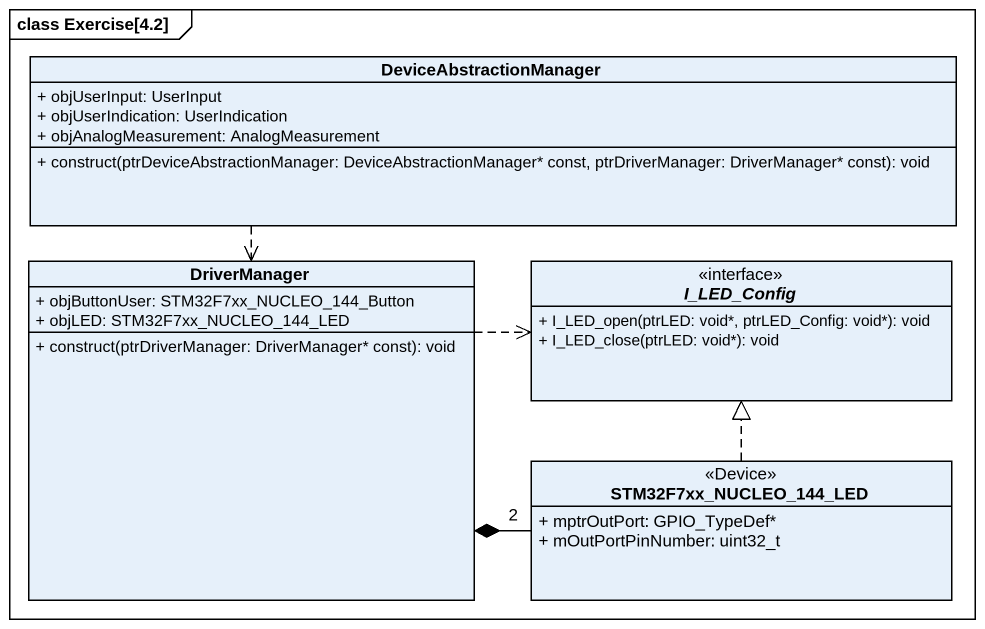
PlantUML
@startuml
mainframe class Exercise[4.2]
hide circle
hide empty members
skinparam classAttributeIconSize 0
class DeviceAbstractionManager {
  + objUserInput: UserInput
  + objUserIndication: UserIndication
  + objAnalogMeasurement: AnalogMeasurement
  + construct(ptrDeviceAbstractionManager: DeviceAbstractionManager* const, ptrDriverManager: DriverManager* const): void
}
class DriverManager {
  + objButtonUser: STM32F7xx_NUCLEO_144_Button
  + objLED: STM32F7xx_NUCLEO_144_LED
  + construct(ptrDriverManager: DriverManager* const): void
}
interface I_LED_Config {
  + I_LED_open(ptrLED: void*, ptrLED_Config: void*): void
  + I_LED_close(ptrLED: void*): void
}
class STM32F7xx_NUCLEO_144_LED <<Device>> {
  + mptrOutPort: GPIO_TypeDef*
  + mOutPortPinNumber: uint32_t
}
DeviceAbstractionManager ..> DriverManager
DriverManager .right.> I_LED_Config
STM32F7xx_NUCLEO_144_LED "2" -left-* DriverManager
STM32F7xx_NUCLEO_144_LED .up.|> I_LED_Config
@enduml
